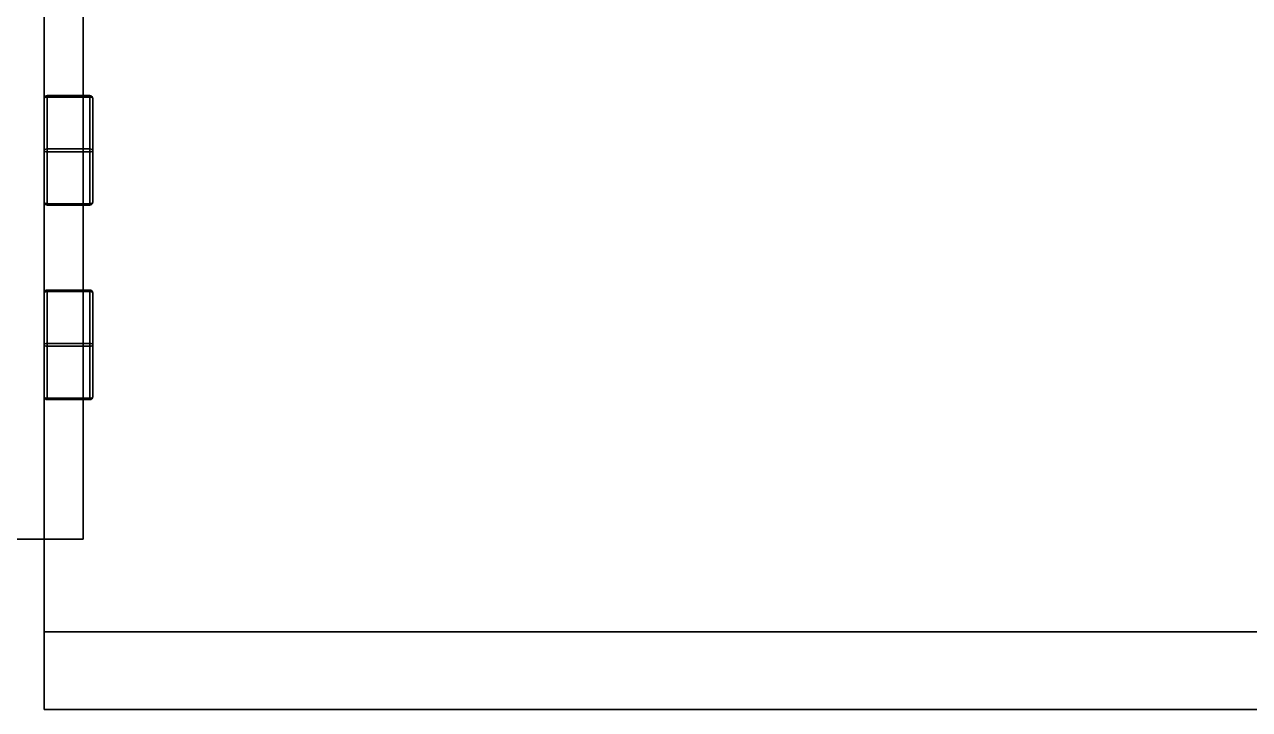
# Model space of a CAD drawing. Header units: millimetres. Extents: x -125 to 1811, y -680 to 320.
# Drawn here: x 1306.8 to 1558.8, y -379.7 to -238.8 of the extents above; entities that cross this region are included whole.
import ezdxf

# ---------------------------------------------------------------- set-up
doc = ezdxf.new("R2010")
doc.units = ezdxf.units.MM
doc.header["$MEASUREMENT"] = 0

msp = doc.modelspace()

# ---------------------------------------------------------------- linework, layer by layer
for p, q in [((1310.87, -104.73, 558.4), (1310.87, -344.73, 558.4)), ((1310.87, -344.73, 533.5), (1310.87, -104.73, 533.5)), ((1310.87, -344.73, 558.4), (1310.87, -104.73, 558.4)), ((1310.87, -104.73, 533.5), (1310.87, -344.73, 533.5)), ((1310.87, -104.83, 625.95), (1310.87, -344.73, 625.95)), ((1310.87, -104.83, 465.95), (1310.87, -344.73, 465.95)), ((1310.87, -344.73, 625.95), (1310.87, -104.83, 625.95)), ((1310.87, -104.83, 465.95), (1310.87, -344.73, 465.95)), ((1318.87, -104.73, 541.5), (1318.87, -344.73, 541.5)), ((1318.87, -344.73, 550.4), (1318.87, -104.73, 550.4)), ((1318.87, -104.73, 550.4), (1318.87, -344.73, 550.4)), ((1318.87, -344.73, 541.5), (1318.87, -104.73, 541.5)), ((1310.87, -254.06, 489.79), (1310.87, -254.06, 502.11)), ((1310.87, -254.06, 502.11), (1310.87, -264.73, 508.27)), ((1310.87, -264.73, 483.62), (1310.87, -254.06, 489.79)), ((1310.87, -254.06, 589.79), (1310.87, -254.06, 602.11)), ((1310.87, -264.73, 583.62), (1310.87, -254.06, 589.79)), ((1310.87, -254.06, 602.11), (1310.87, -264.73, 608.27)), ((1310.87, -254.06, 589.79), (1310.87, -254.06, 602.11)), ((1310.87, -264.73, 583.62), (1310.87, -254.06, 589.79)), ((1310.87, -254.06, 502.11), (1310.87, -264.73, 508.27)), ((1310.87, -254.06, 489.79), (1310.87, -254.06, 502.11)), ((1310.87, -264.73, 483.62), (1310.87, -254.06, 489.79)), ((1310.87, -254.06, 602.11), (1310.87, -264.73, 608.27)), ((1311.46, -253.48, 602.11), (1320.28, -253.48, 602.11)), ((1311.46, -253.48, 589.79), (1311.46, -253.48, 602.11)), ((1320.28, -253.48, 589.79), (1311.46, -253.48, 589.79)), ((1311.46, -253.48, 502.11), (1311.46, -253.48, 489.79)), ((1311.46, -253.48, 489.79), (1320.28, -253.48, 489.79)), ((1320.28, -253.48, 502.11), (1311.46, -253.48, 502.11)), ((1311.46, -253.48, 602.11), (1311.46, -253.48, 589.79)), ((1320.28, -253.48, 602.11), (1311.46, -253.48, 602.11)), ((1311.46, -253.48, 589.79), (1320.28, -253.48, 589.79)), ((1311.46, -253.48, 502.11), (1320.28, -253.48, 502.11)), ((1311.46, -253.48, 489.79), (1311.46, -253.48, 502.11)), ((1320.28, -253.48, 489.79), (1311.46, -253.48, 489.79)), ((1311.46, -253.77, 602.62), (1311.46, -264.44, 608.78)), ((1320.28, -253.77, 602.62), (1311.46, -253.77, 602.62)), ((1311.46, -253.77, 589.28), (1320.28, -253.77, 589.28)), ((1311.46, -264.44, 583.12), (1311.46, -253.77, 589.28)), ((1320.28, -253.77, 489.28), (1311.46, -253.77, 489.28)), ((1311.46, -264.44, 508.78), (1311.46, -253.77, 502.62)), ((1311.46, -253.77, 489.28), (1311.46, -264.44, 483.12)), ((1311.46, -253.77, 502.62), (1320.28, -253.77, 502.62)), ((1311.46, -253.77, 589.28), (1311.46, -264.44, 583.12)), ((1311.46, -253.77, 602.62), (1320.28, -253.77, 602.62)), ((1320.28, -253.77, 589.28), (1311.46, -253.77, 589.28)), ((1311.46, -253.77, 502.62), (1311.46, -264.44, 508.78)), ((1320.28, -253.77, 502.62), (1311.46, -253.77, 502.62)), ((1311.46, -253.77, 489.28), (1320.28, -253.77, 489.28)), ((1311.46, -264.44, 483.12), (1311.46, -253.77, 489.28)), ((1311.46, -264.44, 608.78), (1311.46, -253.77, 602.62)), ((1320.28, -253.48, 602.11), (1320.28, -253.48, 589.79)), ((1320.28, -253.48, 489.79), (1320.28, -253.48, 502.11)), ((1320.28, -253.48, 589.79), (1320.28, -253.48, 602.11)), ((1320.28, -253.48, 502.11), (1320.28, -253.48, 489.79)), ((1320.28, -264.44, 608.78), (1320.28, -253.77, 602.62)), ((1320.28, -253.77, 589.28), (1320.28, -264.44, 583.12)), ((1320.28, -253.77, 502.62), (1320.28, -264.44, 508.78)), ((1320.28, -264.44, 483.12), (1320.28, -253.77, 489.28)), ((1320.28, -264.44, 583.12), (1320.28, -253.77, 589.28)), ((1320.28, -253.77, 602.62), (1320.28, -264.44, 608.78)), ((1320.28, -264.44, 508.78), (1320.28, -253.77, 502.62)), ((1320.28, -253.77, 489.28), (1320.28, -264.44, 483.12)), ((1320.87, -254.06, 502.11), (1320.87, -254.06, 489.79)), ((1320.87, -264.73, 508.27), (1320.87, -254.06, 502.11)), ((1320.87, -254.06, 489.79), (1320.87, -264.73, 483.62)), ((1320.87, -254.06, 502.11), (1320.87, -264.73, 508.27)), ((1320.87, -254.06, 489.79), (1320.87, -254.06, 502.11)), ((1320.87, -264.73, 483.62), (1320.87, -254.06, 489.79)), ((1320.87, -254.06, 589.79), (1320.87, -264.73, 583.62)), ((1320.87, -254.06, 602.11), (1320.87, -254.06, 589.79)), ((1320.87, -264.73, 608.27), (1320.87, -254.06, 602.11)), ((1320.87, -254.06, 602.11), (1320.87, -264.73, 608.27)), ((1320.87, -254.06, 589.79), (1320.87, -254.06, 602.11)), ((1320.87, -264.73, 583.62), (1320.87, -254.06, 589.79)), ((1311.46, -264.44, 608.78), (1320.28, -264.44, 608.78)), ((1320.28, -264.44, 583.12), (1311.46, -264.44, 583.12)), ((1311.46, -264.44, 483.12), (1320.28, -264.44, 483.12)), ((1320.28, -264.44, 508.78), (1311.46, -264.44, 508.78)), ((1311.46, -264.44, 583.12), (1320.28, -264.44, 583.12)), ((1320.28, -264.44, 608.78), (1311.46, -264.44, 608.78)), ((1311.46, -264.44, 508.78), (1320.28, -264.44, 508.78)), ((1320.28, -264.44, 483.12), (1311.46, -264.44, 483.12)), ((1310.87, -275.41, 489.79), (1310.87, -264.73, 483.62)), ((1310.87, -264.73, 508.27), (1310.87, -275.41, 502.11)), ((1310.87, -275.41, 589.79), (1310.87, -264.73, 583.62)), ((1310.87, -264.73, 608.27), (1310.87, -275.41, 602.11)), ((1310.87, -264.73, 608.27), (1310.87, -275.41, 602.11)), ((1310.87, -275.41, 589.79), (1310.87, -264.73, 583.62)), ((1310.87, -264.73, 508.27), (1310.87, -275.41, 502.11)), ((1310.87, -275.41, 489.79), (1310.87, -264.73, 483.62)), ((1311.46, -265.03, 583.12), (1320.28, -265.03, 583.12)), ((1311.46, -275.7, 589.28), (1311.46, -265.03, 583.12)), ((1320.28, -265.03, 608.78), (1311.46, -265.03, 608.78)), ((1311.46, -265.03, 608.78), (1311.46, -275.7, 602.62)), ((1311.46, -265.03, 483.12), (1311.46, -275.7, 489.28)), ((1320.28, -265.03, 483.12), (1311.46, -265.03, 483.12)), ((1311.46, -275.7, 502.62), (1311.46, -265.03, 508.78)), ((1311.46, -265.03, 508.78), (1320.28, -265.03, 508.78)), ((1320.28, -265.03, 583.12), (1311.46, -265.03, 583.12)), ((1311.46, -265.03, 583.12), (1311.46, -275.7, 589.28)), ((1311.46, -265.03, 608.78), (1320.28, -265.03, 608.78)), ((1311.46, -275.7, 602.62), (1311.46, -265.03, 608.78)), ((1311.46, -265.03, 483.12), (1320.28, -265.03, 483.12)), ((1311.46, -275.7, 489.28), (1311.46, -265.03, 483.12)), ((1320.28, -265.03, 508.78), (1311.46, -265.03, 508.78)), ((1311.46, -265.03, 508.78), (1311.46, -275.7, 502.62)), ((1320.28, -265.03, 583.12), (1320.28, -275.7, 589.28)), ((1320.28, -275.7, 602.62), (1320.28, -265.03, 608.78)), ((1320.28, -265.03, 508.78), (1320.28, -275.7, 502.62)), ((1320.28, -275.7, 489.28), (1320.28, -265.03, 483.12)), ((1320.28, -275.7, 589.28), (1320.28, -265.03, 583.12)), ((1320.28, -265.03, 608.78), (1320.28, -275.7, 602.62)), ((1320.28, -265.03, 483.12), (1320.28, -275.7, 489.28)), ((1320.28, -275.7, 502.62), (1320.28, -265.03, 508.78)), ((1320.87, -275.41, 502.11), (1320.87, -264.73, 508.27)), ((1320.87, -264.73, 483.62), (1320.87, -275.41, 489.79)), ((1320.87, -264.73, 508.27), (1320.87, -275.41, 502.11)), ((1320.87, -275.41, 489.79), (1320.87, -264.73, 483.62)), ((1320.87, -264.73, 583.62), (1320.87, -275.41, 589.79)), ((1320.87, -264.73, 608.27), (1320.87, -275.41, 602.11)), ((1320.87, -275.41, 589.79), (1320.87, -264.73, 583.62)), ((1320.87, -275.41, 602.11), (1320.87, -264.73, 608.27)), ((1310.87, -275.41, 502.11), (1310.87, -275.41, 489.79)), ((1310.87, -275.41, 602.11), (1310.87, -275.41, 589.79)), ((1310.87, -275.41, 602.11), (1310.87, -275.41, 589.79)), ((1310.87, -275.41, 502.11), (1310.87, -275.41, 489.79)), ((1320.28, -275.7, 589.28), (1311.46, -275.7, 589.28)), ((1311.46, -275.7, 602.62), (1320.28, -275.7, 602.62)), ((1311.46, -275.7, 489.28), (1320.28, -275.7, 489.28)), ((1320.28, -275.7, 502.62), (1311.46, -275.7, 502.62)), ((1320.28, -275.7, 602.62), (1311.46, -275.7, 602.62)), ((1311.46, -275.7, 589.28), (1320.28, -275.7, 589.28)), ((1320.28, -275.7, 489.28), (1311.46, -275.7, 489.28)), ((1311.46, -275.7, 502.62), (1320.28, -275.7, 502.62)), ((1311.46, -275.99, 589.79), (1320.28, -275.99, 589.79)), ((1311.46, -275.99, 602.11), (1311.46, -275.99, 589.79)), ((1320.28, -275.99, 602.11), (1311.46, -275.99, 602.11)), ((1320.28, -275.99, 489.79), (1311.46, -275.99, 489.79)), ((1311.46, -275.99, 489.79), (1311.46, -275.99, 502.11)), ((1311.46, -275.99, 502.11), (1320.28, -275.99, 502.11)), ((1311.46, -275.99, 602.11), (1320.28, -275.99, 602.11)), ((1320.28, -275.99, 589.79), (1311.46, -275.99, 589.79)), ((1311.46, -275.99, 589.79), (1311.46, -275.99, 602.11)), ((1311.46, -275.99, 489.79), (1320.28, -275.99, 489.79)), ((1311.46, -275.99, 502.11), (1311.46, -275.99, 489.79)), ((1320.28, -275.99, 502.11), (1311.46, -275.99, 502.11)), ((1320.28, -275.99, 589.79), (1320.28, -275.99, 602.11)), ((1320.28, -275.99, 502.11), (1320.28, -275.99, 489.79)), ((1320.28, -275.99, 602.11), (1320.28, -275.99, 589.79)), ((1320.28, -275.99, 489.79), (1320.28, -275.99, 502.11)), ((1320.87, -275.41, 489.79), (1320.87, -275.41, 502.11)), ((1320.87, -275.41, 502.11), (1320.87, -275.41, 489.79)), ((1320.87, -275.41, 589.79), (1320.87, -275.41, 602.11)), ((1320.87, -275.41, 602.11), (1320.87, -275.41, 589.79)), ((1310.87, -304.73, 483.62), (1310.87, -294.06, 489.79)), ((1310.87, -294.06, 489.79), (1310.87, -294.06, 502.11)), ((1310.87, -304.73, 583.62), (1310.87, -294.06, 589.79)), ((1310.87, -294.06, 589.79), (1310.87, -294.06, 602.11)), ((1310.87, -294.06, 602.11), (1310.87, -304.73, 608.27)), ((1310.87, -294.06, 602.11), (1310.87, -304.73, 608.27)), ((1310.87, -294.06, 589.79), (1310.87, -294.06, 602.11)), ((1310.87, -304.73, 583.62), (1310.87, -294.06, 589.79)), ((1310.87, -294.06, 502.11), (1310.87, -304.73, 508.27)), ((1310.87, -294.06, 489.79), (1310.87, -294.06, 502.11)), ((1310.87, -304.73, 483.62), (1310.87, -294.06, 489.79)), ((1310.87, -294.06, 502.11), (1310.87, -304.73, 508.27)), ((1311.46, -293.48, 602.11), (1320.28, -293.48, 602.11)), ((1311.46, -293.48, 589.79), (1311.46, -293.48, 602.11)), ((1320.28, -293.48, 589.79), (1311.46, -293.48, 589.79)), ((1311.46, -293.48, 502.11), (1320.28, -293.48, 502.11)), ((1311.46, -293.48, 489.79), (1311.46, -293.48, 502.11)), ((1320.28, -293.48, 489.79), (1311.46, -293.48, 489.79)), ((1311.46, -293.48, 502.11), (1311.46, -293.48, 489.79)), ((1311.46, -293.48, 489.79), (1320.28, -293.48, 489.79)), ((1320.28, -293.48, 502.11), (1311.46, -293.48, 502.11)), ((1311.46, -293.48, 602.11), (1311.46, -293.48, 589.79)), ((1311.46, -293.48, 589.79), (1320.28, -293.48, 589.79)), ((1320.28, -293.48, 602.11), (1311.46, -293.48, 602.11)), ((1311.46, -293.77, 602.62), (1311.46, -304.44, 608.78)), ((1320.28, -293.77, 602.62), (1311.46, -293.77, 602.62)), ((1311.46, -293.77, 489.28), (1311.46, -304.44, 483.12)), ((1311.46, -293.77, 489.28), (1320.28, -293.77, 489.28)), ((1311.46, -304.44, 483.12), (1311.46, -293.77, 489.28)), ((1320.28, -293.77, 489.28), (1311.46, -293.77, 489.28)), ((1311.46, -293.77, 502.62), (1320.28, -293.77, 502.62)), ((1311.46, -293.77, 589.28), (1311.46, -304.44, 583.12)), ((1311.46, -304.44, 608.78), (1311.46, -293.77, 602.62)), ((1311.46, -293.77, 589.28), (1320.28, -293.77, 589.28)), ((1311.46, -304.44, 583.12), (1311.46, -293.77, 589.28)), ((1320.28, -293.77, 589.28), (1311.46, -293.77, 589.28)), ((1311.46, -293.77, 602.62), (1320.28, -293.77, 602.62)), ((1311.46, -293.77, 502.62), (1311.46, -304.44, 508.78)), ((1320.28, -293.77, 502.62), (1311.46, -293.77, 502.62)), ((1311.46, -304.44, 508.78), (1311.46, -293.77, 502.62)), ((1320.28, -293.48, 602.11), (1320.28, -293.48, 589.79)), ((1320.28, -293.48, 502.11), (1320.28, -293.48, 489.79)), ((1320.28, -293.48, 489.79), (1320.28, -293.48, 502.11)), ((1320.28, -293.48, 589.79), (1320.28, -293.48, 602.11)), ((1320.28, -304.44, 608.78), (1320.28, -293.77, 602.62)), ((1320.28, -304.44, 483.12), (1320.28, -293.77, 489.28)), ((1320.28, -293.77, 489.28), (1320.28, -304.44, 483.12)), ((1320.28, -293.77, 502.62), (1320.28, -304.44, 508.78)), ((1320.28, -304.44, 583.12), (1320.28, -293.77, 589.28)), ((1320.28, -293.77, 589.28), (1320.28, -304.44, 583.12)), ((1320.28, -293.77, 602.62), (1320.28, -304.44, 608.78)), ((1320.28, -304.44, 508.78), (1320.28, -293.77, 502.62)), ((1320.87, -294.06, 489.79), (1320.87, -304.73, 483.62)), ((1320.87, -294.06, 502.11), (1320.87, -294.06, 489.79)), ((1320.87, -304.73, 508.27), (1320.87, -294.06, 502.11)), ((1320.87, -294.06, 502.11), (1320.87, -304.73, 508.27)), ((1320.87, -294.06, 489.79), (1320.87, -294.06, 502.11)), ((1320.87, -304.73, 483.62), (1320.87, -294.06, 489.79)), ((1320.87, -294.06, 589.79), (1320.87, -304.73, 583.62)), ((1320.87, -294.06, 602.11), (1320.87, -294.06, 589.79)), ((1320.87, -304.73, 608.27), (1320.87, -294.06, 602.11)), ((1320.87, -294.06, 602.11), (1320.87, -304.73, 608.27)), ((1320.87, -294.06, 589.79), (1320.87, -294.06, 602.11)), ((1320.87, -304.73, 583.62), (1320.87, -294.06, 589.79)), ((1310.87, -315.41, 489.79), (1310.87, -304.73, 483.62)), ((1310.87, -315.41, 589.79), (1310.87, -304.73, 583.62)), ((1310.87, -304.73, 608.27), (1310.87, -315.41, 602.11)), ((1310.87, -304.73, 608.27), (1310.87, -315.41, 602.11)), ((1310.87, -315.41, 589.79), (1310.87, -304.73, 583.62)), ((1310.87, -304.73, 508.27), (1310.87, -315.41, 502.11)), ((1310.87, -315.41, 489.79), (1310.87, -304.73, 483.62)), ((1310.87, -304.73, 508.27), (1310.87, -315.41, 502.11)), ((1311.46, -304.44, 608.78), (1320.28, -304.44, 608.78)), ((1311.46, -304.44, 483.12), (1320.28, -304.44, 483.12)), ((1320.28, -304.44, 483.12), (1311.46, -304.44, 483.12)), ((1320.28, -304.44, 508.78), (1311.46, -304.44, 508.78)), ((1320.28, -304.44, 583.12), (1311.46, -304.44, 583.12)), ((1320.28, -304.44, 608.78), (1311.46, -304.44, 608.78)), ((1311.46, -304.44, 583.12), (1320.28, -304.44, 583.12)), ((1311.46, -304.44, 508.78), (1320.28, -304.44, 508.78)), ((1320.87, -315.41, 502.11), (1320.87, -304.73, 508.27)), ((1320.87, -304.73, 483.62), (1320.87, -315.41, 489.79)), ((1320.87, -304.73, 508.27), (1320.87, -315.41, 502.11)), ((1320.87, -315.41, 489.79), (1320.87, -304.73, 483.62)), ((1320.87, -304.73, 583.62), (1320.87, -315.41, 589.79)), ((1320.87, -304.73, 608.27), (1320.87, -315.41, 602.11)), ((1320.87, -315.41, 589.79), (1320.87, -304.73, 583.62)), ((1320.87, -315.41, 602.11), (1320.87, -304.73, 608.27)), ((1320.28, -305.03, 608.78), (1311.46, -305.03, 608.78)), ((1311.46, -305.03, 608.78), (1311.46, -315.7, 602.62)), ((1320.28, -305.03, 483.12), (1311.46, -305.03, 483.12)), ((1311.46, -305.03, 508.78), (1320.28, -305.03, 508.78)), ((1311.46, -305.03, 483.12), (1311.46, -315.7, 489.28)), ((1311.46, -305.03, 483.12), (1320.28, -305.03, 483.12)), ((1311.46, -315.7, 489.28), (1311.46, -305.03, 483.12)), ((1311.46, -305.03, 583.12), (1311.46, -315.7, 589.28)), ((1311.46, -315.7, 602.62), (1311.46, -305.03, 608.78)), ((1311.46, -305.03, 583.12), (1320.28, -305.03, 583.12)), ((1311.46, -315.7, 589.28), (1311.46, -305.03, 583.12)), ((1311.46, -305.03, 608.78), (1320.28, -305.03, 608.78)), ((1320.28, -305.03, 583.12), (1311.46, -305.03, 583.12)), ((1320.28, -305.03, 508.78), (1311.46, -305.03, 508.78)), ((1311.46, -305.03, 508.78), (1311.46, -315.7, 502.62)), ((1311.46, -315.7, 502.62), (1311.46, -305.03, 508.78)), ((1320.28, -315.7, 602.62), (1320.28, -305.03, 608.78)), ((1320.28, -305.03, 483.12), (1320.28, -315.7, 489.28)), ((1320.28, -305.03, 508.78), (1320.28, -315.7, 502.62)), ((1320.28, -315.7, 489.28), (1320.28, -305.03, 483.12)), ((1320.28, -305.03, 583.12), (1320.28, -315.7, 589.28)), ((1320.28, -315.7, 589.28), (1320.28, -305.03, 583.12)), ((1320.28, -305.03, 608.78), (1320.28, -315.7, 602.62)), ((1320.28, -315.7, 502.62), (1320.28, -305.03, 508.78)), ((1310.87, -315.41, 502.11), (1310.87, -315.41, 489.79)), ((1310.87, -315.41, 602.11), (1310.87, -315.41, 589.79)), ((1310.87, -315.41, 602.11), (1310.87, -315.41, 589.79)), ((1310.87, -315.41, 502.11), (1310.87, -315.41, 489.79)), ((1311.46, -315.7, 602.62), (1320.28, -315.7, 602.62)), ((1320.28, -315.7, 489.28), (1311.46, -315.7, 489.28)), ((1320.28, -315.7, 502.62), (1311.46, -315.7, 502.62)), ((1311.46, -315.7, 489.28), (1320.28, -315.7, 489.28)), ((1320.28, -315.7, 589.28), (1311.46, -315.7, 589.28)), ((1311.46, -315.7, 589.28), (1320.28, -315.7, 589.28)), ((1320.28, -315.7, 602.62), (1311.46, -315.7, 602.62)), ((1311.46, -315.7, 502.62), (1320.28, -315.7, 502.62)), ((1311.46, -315.99, 589.79), (1320.28, -315.99, 589.79)), ((1311.46, -315.99, 602.11), (1311.46, -315.99, 589.79)), ((1320.28, -315.99, 602.11), (1311.46, -315.99, 602.11)), ((1311.46, -315.99, 489.79), (1311.46, -315.99, 502.11)), ((1311.46, -315.99, 489.79), (1320.28, -315.99, 489.79)), ((1311.46, -315.99, 502.11), (1311.46, -315.99, 489.79)), ((1320.28, -315.99, 502.11), (1311.46, -315.99, 502.11)), ((1311.46, -315.99, 502.11), (1320.28, -315.99, 502.11)), ((1320.28, -315.99, 489.79), (1311.46, -315.99, 489.79)), ((1311.46, -315.99, 589.79), (1311.46, -315.99, 602.11)), ((1320.28, -315.99, 589.79), (1311.46, -315.99, 589.79)), ((1311.46, -315.99, 602.11), (1320.28, -315.99, 602.11)), ((1320.28, -315.99, 589.79), (1320.28, -315.99, 602.11)), ((1320.28, -315.99, 489.79), (1320.28, -315.99, 502.11)), ((1320.28, -315.99, 502.11), (1320.28, -315.99, 489.79)), ((1320.28, -315.99, 602.11), (1320.28, -315.99, 589.79)), ((1320.87, -315.41, 489.79), (1320.87, -315.41, 502.11)), ((1320.87, -315.41, 502.11), (1320.87, -315.41, 489.79)), ((1320.87, -315.41, 589.79), (1320.87, -315.41, 602.11)), ((1320.87, -315.41, 602.11), (1320.87, -315.41, 589.79)), ((1310.87, -344.73, 625.95), (1298.87, -344.73, 625.95)), ((1310.87, -344.73, 465.95), (1298.87, -344.73, 465.95)), ((1298.87, -344.73, 625.95), (1310.87, -344.73, 625.95)), ((1310.87, -344.73, 465.95), (1298.87, -344.73, 465.95)), ((1310.87, -344.73, 541.5), (1310.87, -363.73, 541.5)), ((1318.87, -344.73, 541.5), (1310.87, -344.73, 541.5)), ((1310.87, -344.73, 550.4), (1318.87, -344.73, 550.4)), ((1310.87, -363.73, 550.4), (1310.87, -344.73, 550.4)), ((1310.87, -344.73, 625.95), (1310.87, -344.73, 558.4)), ((1310.87, -344.73, 533.5), (1310.87, -344.73, 465.95)), ((1310.87, -344.73, 558.4), (1310.87, -344.73, 550.4)), ((1310.87, -344.73, 541.5), (1310.87, -344.73, 533.5)), ((1310.87, -344.73, 550.4), (1310.87, -344.73, 541.5)), ((1310.87, -363.73, 550.4), (1310.87, -344.73, 550.4)), ((1310.87, -344.73, 550.4), (1310.87, -344.73, 541.5)), ((1310.87, -344.73, 541.5), (1310.87, -363.73, 541.5)), ((1310.87, -344.73, 558.4), (1310.87, -344.73, 625.95)), ((1310.87, -344.73, 465.95), (1310.87, -344.73, 533.5)), ((1310.87, -344.73, 558.4), (1310.87, -344.73, 550.4)), ((1310.87, -344.73, 550.4), (1318.87, -344.73, 550.4)), ((1318.87, -344.73, 550.4), (1310.87, -344.73, 558.4)), ((1318.87, -344.73, 550.4), (1310.87, -344.73, 558.4)), ((1318.87, -344.73, 541.5), (1310.87, -344.73, 541.5)), ((1310.87, -344.73, 541.5), (1310.87, -344.73, 533.5)), ((1310.87, -344.73, 533.5), (1318.87, -344.73, 541.5)), ((1310.87, -344.73, 533.5), (1318.87, -344.73, 541.5)), ((1310.87, -363.73, 541.5), (1810.87, -363.73, 541.5)), ((1810.87, -363.73, 550.4), (1310.87, -363.73, 550.4)), ((1310.87, -363.73, 475.95), (1310.87, -379.73, 475.95)), ((1810.87, -363.73, 475.95), (1310.87, -363.73, 475.95)), ((1310.87, -363.73, 475.95), (1810.87, -363.73, 475.95)), ((1310.87, -363.73, 541.5), (1310.87, -363.73, 475.95)), ((1810.87, -363.73, 541.5), (1310.87, -363.73, 541.5)), ((1310.87, -363.73, 615.95), (1810.87, -363.73, 615.95)), ((1310.87, -379.73, 615.95), (1310.87, -363.73, 615.95)), ((1310.87, -363.73, 550.4), (1810.87, -363.73, 550.4)), ((1310.87, -363.73, 615.95), (1310.87, -363.73, 550.4)), ((1810.87, -363.73, 615.95), (1310.87, -363.73, 615.95)), ((1310.87, -363.73, 615.95), (1310.87, -363.73, 550.4)), ((1310.87, -379.73, 615.95), (1310.87, -363.73, 615.95)), ((1310.87, -363.73, 475.95), (1310.87, -379.73, 475.95)), ((1310.87, -363.73, 541.5), (1310.87, -363.73, 475.95)), ((1310.87, -379.73, 475.95), (1810.87, -379.73, 475.95)), ((1810.87, -379.73, 615.95), (1310.87, -379.73, 615.95)), ((1310.87, -379.73, 615.95), (1810.87, -379.73, 615.95)), ((1310.87, -379.73, 475.95), (1310.87, -379.73, 615.95)), ((1810.87, -379.73, 475.95), (1310.87, -379.73, 475.95)), ((1310.87, -379.73, 475.95), (1310.87, -379.73, 615.95))]:
    msp.add_line(p, q)
for centre, start, end in [((1311.46, -254.06, 602.11), 90, 180), ((1311.46, -254.06, 489.79), 90, 180), ((1311.46, -254.06, 589.79), 90, 180), ((1311.46, -254.06, 502.11), 90, 180), ((1320.28, -254.06, 489.79), 360, 90), ((1320.28, -254.06, 502.11), 0, 90), ((1320.28, -254.06, 589.79), 360, 90), ((1320.28, -254.06, 602.11), 0, 90), ((1311.46, -275.41, 602.11), 180, 270), ((1311.46, -275.41, 489.79), 180, 270), ((1311.46, -275.41, 589.79), 180, 270), ((1311.46, -275.41, 502.11), 180, 270), ((1320.28, -275.41, 489.79), 270, 0), ((1320.28, -275.41, 502.11), 270, 0), ((1320.28, -275.41, 589.79), 270, 0), ((1320.28, -275.41, 602.11), 270, 0), ((1311.46, -294.06, 602.11), 90, 180), ((1311.46, -294.06, 489.79), 90, 180), ((1311.46, -294.06, 589.79), 90, 180), ((1311.46, -294.06, 502.11), 90, 180), ((1320.28, -294.06, 489.79), 360, 90), ((1320.28, -294.06, 502.11), 0, 90), ((1320.28, -294.06, 589.79), 360, 90), ((1320.28, -294.06, 602.11), 0, 90), ((1311.46, -315.41, 602.11), 180, 270), ((1311.46, -315.41, 489.79), 180, 270), ((1311.46, -315.41, 589.79), 180, 270), ((1311.46, -315.41, 502.11), 180, 270), ((1320.28, -315.41, 489.79), 270, 0), ((1320.28, -315.41, 502.11), 270, 0), ((1320.28, -315.41, 589.79), 270, 0), ((1320.28, -315.41, 602.11), 270, 0)]:
    msp.add_arc(centre, 0.588, start, end)
at = {"extrusion": (2.06205e-14, -8.76335e-15, -1)}
for centre in [(-1311.46, -254.06, -589.79), (-1311.46, -294.06, -589.79)]:
    msp.add_arc(centre, 0.588, 0, 90, dxfattribs=at)
at = {"extrusion": (5.12478e-14, -1.23945e-13, -1)}
msp.add_arc((-1311.46, -254.06, -502.11), 0.588, 360, 90, dxfattribs=at)
at = {"extrusion": (1.20792e-14, 1.18572e-14, -1)}
for centre in [(-1311.46, -254.06, -602.11), (-1311.46, -294.06, -602.11)]:
    msp.add_arc(centre, 0.588, 360, 90, dxfattribs=at)
at = {"extrusion": (-2.91618e-14, 2.89398e-14, -1)}
for centre, start, end in [((-1311.46, -254.06, -489.79), 360, 90), ((-1320.28, -275.41, -602.11), 180, 270), ((-1311.46, -294.06, -489.79), 360, 90), ((-1320.28, -315.41, -602.11), 180, 270)]:
    msp.add_arc(centre, 0.588, start, end, dxfattribs=at)
at = {"extrusion": (1.57149e-13, 0.866025, -0.5)}
msp.add_arc((-1311.46, 394.41, -521.08), 0.588, 0, 90, dxfattribs=at)
at = {"extrusion": (-5.7017e-11, 0.866025, 0.5)}
for centre in [(-1311.46, 637.8, 74.87), (-1311.46, 657.8, 40.22)]:
    msp.add_arc(centre, 0.588, 270, 0, dxfattribs=at)
at = {"extrusion": (5.69159e-11, -0.866025, 0.5)}
msp.add_arc((1311.46, 307.8, 471.08), 0.588, 90, 180, dxfattribs=at)
at = {"extrusion": (5.65118e-11, -0.866025, -0.5)}
for centre in [(1311.46, 551.2, -24.87), (1311.46, 637.8, -74.87), (1311.46, 571.2, 9.78), (1311.46, 657.8, -40.22)]:
    msp.add_arc(centre, 0.588, 180, 270, dxfattribs=at)
at = {"extrusion": (2.72954e-13, 0.866025, -0.5)}
msp.add_arc((-1311.46, 307.8, -471.08), 0.588, 360, 90, dxfattribs=at)
at = {"extrusion": (-5.69176e-11, 0.866025, 0.5)}
for centre, end in [((-1311.46, 551.2, 24.87), 360), ((-1311.46, 571.2, -9.78), 0)]:
    msp.add_arc(centre, 0.588, 270, end, dxfattribs=at)
at = {"extrusion": (5.69304e-11, -0.866025, 0.5)}
msp.add_arc((1311.46, 394.41, 521.08), 0.588, 90, 180, dxfattribs=at)
at = {"extrusion": (-1, -3.12325e-13, -1.80321e-13)}
for centre in [(254.06, 602.11, -1311.46), (254.06, 502.11, -1320.28), (254.06, 602.11, -1320.28)]:
    msp.add_arc(centre, 0.588, 120, 180, dxfattribs=at)
at = {"extrusion": (-1, -3.12325e-13, 1.80321e-13)}
for centre in [(254.06, 589.79, -1311.46), (254.06, 489.79, -1320.28), (254.06, 589.79, -1320.28), (294.06, 589.79, -1311.46), (294.06, 489.79, -1320.28), (294.06, 589.79, -1320.28)]:
    msp.add_arc(centre, 0.588, 180, 240, dxfattribs=at)
at = {"extrusion": (1, -3.12325e-13, 1.80321e-13)}
for centre in [(-254.06, 489.79, 1311.46), (-254.06, 589.79, 1311.46), (-294.06, 489.79, 1311.46), (-294.06, 589.79, 1311.46)]:
    msp.add_arc(centre, 0.588, 300, 0, dxfattribs=at)
at = {"extrusion": (1, -3.12325e-13, -1.80321e-13)}
for centre in [(-254.06, 502.11, 1311.46), (-254.06, 602.11, 1311.46), (-294.06, 502.11, 1311.46)]:
    msp.add_arc(centre, 0.588, 360, 60, dxfattribs=at)
at = {"extrusion": (-1, 0, 0)}
for centre, start, end in [((254.06, 502.11, -1311.46), 137.6131, 180), ((264.73, 483.62, -1311.46), 240, 264.5169), ((264.73, 508.27, -1320.28), 60, 120), ((264.73, 608.27, -1320.28), 60, 120), ((264.73, 608.27, -1311.46), 60, 95.4831), ((264.73, 483.62, -1311.46), 264.5169, 300), ((275.41, 502.11, -1311.46), 17.6131, 60), ((275.41, 502.11, -1311.46), 360, 17.6131), ((275.41, 489.79, -1320.28), 300, 360), ((294.06, 602.11, -1311.46), 120, 180), ((294.06, 502.11, -1311.46), 137.6131, 180), ((294.06, 502.11, -1311.46), 120, 137.6131), ((294.06, 502.11, -1320.28), 120, 180), ((294.06, 602.11, -1320.28), 120, 180), ((304.73, 483.62, -1311.46), 240, 264.5169), ((304.73, 483.62, -1311.46), 264.5169, 300), ((304.73, 483.62, -1320.28), 240, 300), ((304.73, 508.27, -1320.28), 60, 120), ((304.73, 608.27, -1320.28), 60, 120), ((315.41, 502.11, -1311.46), 17.6131, 60)]:
    msp.add_arc(centre, 0.588, start, end, dxfattribs=at)
at = {"extrusion": (-1, 1.26633e-12, 1.32264e-13)}
msp.add_arc((254.06, 489.79, -1311.46), 0.588, 180, 202.3051, dxfattribs=at)
at = {"extrusion": (-1, -5.03936e-13, 1.42472e-13)}
msp.add_arc((254.06, 489.79, -1311.46), 0.588, 202.3051, 240, dxfattribs=at)
at = {"extrusion": (-1, -2.569e-12, -3.19445e-12)}
msp.add_arc((254.06, 502.11, -1311.46), 0.588, 120, 137.6131, dxfattribs=at)
at = {"extrusion": (-5.12478e-14, -1.23945e-13, -1)}
msp.add_arc((-1320.28, -254.06, -502.11), 0.588, 90, 180, dxfattribs=at)
at = {"extrusion": (0, -2.22045e-16, -1)}
for centre, start, end in [((-1320.28, -254.06, -489.79), 90, 180), ((-1311.46, -275.41, -502.11), 270, 0), ((-1311.46, -275.41, -602.11), 270, 0), ((-1320.28, -275.41, -502.11), 180, 270), ((-1320.28, -294.06, -489.79), 90, 180), ((-1311.46, -315.41, -502.11), 270, 0), ((-1311.46, -315.41, -602.11), 270, 0), ((-1320.28, -315.41, -502.11), 180, 270)]:
    msp.add_arc(centre, 0.588, start, end, dxfattribs=at)
at = {"extrusion": (1, 0, 0)}
for centre, start, end in [((-254.06, 489.79, 1320.28), 300, 360), ((-254.06, 502.11, 1320.28), 360, 60), ((-254.06, 589.79, 1320.28), 343.4281, 0), ((-254.06, 589.79, 1320.28), 300, 343.4281), ((-264.73, 608.27, 1311.46), 60, 120), ((-264.73, 483.62, 1320.28), 240, 300), ((-264.73, 608.27, 1320.28), 60, 120), ((-264.73, 508.27, 1320.28), 74.2951, 120), ((-275.41, 489.79, 1311.46), 180, 240), ((-275.41, 489.79, 1320.28), 180, 240), ((-275.41, 502.11, 1320.28), 120, 180), ((-275.41, 589.79, 1320.28), 223.4281, 240), ((-294.06, 602.11, 1311.46), 360, 60), ((-294.06, 489.79, 1320.28), 300, 0), ((-294.06, 502.11, 1320.28), 360, 60), ((-294.06, 602.11, 1320.28), 360, 38.9663), ((-304.73, 483.62, 1311.46), 240, 300), ((-304.73, 508.27, 1311.46), 60, 120), ((-304.73, 608.27, 1311.46), 60, 120), ((-304.73, 483.62, 1320.28), 240, 300), ((-304.73, 508.27, 1320.28), 60, 74.2951), ((-304.73, 608.27, 1320.28), 60, 120), ((-304.73, 508.27, 1320.28), 74.2951, 120), ((-315.41, 489.79, 1320.28), 180, 240), ((-315.41, 502.11, 1320.28), 120, 180), ((-315.41, 602.11, 1320.28), 120, 158.9663)]:
    msp.add_arc(centre, 0.588, start, end, dxfattribs=at)
at = {"extrusion": (4.62444e-14, 7.01808e-14, -1)}
msp.add_arc((-1320.28, -254.06, -602.11), 0.588, 90, 180, dxfattribs=at)
at = {"extrusion": (-2.06205e-14, -8.76335e-15, -1)}
for centre in [(-1320.28, -254.06, -589.79), (-1320.28, -294.06, -589.79)]:
    msp.add_arc(centre, 0.588, 90, 180, dxfattribs=at)
at = {"extrusion": (1, 3.53739e-14, -1.41149e-13)}
msp.add_arc((-254.06, 602.11, 1320.28), 0.588, 360, 38.9663, dxfattribs=at)
at = {"extrusion": (1, 3.50713e-12, 4.51134e-12)}
msp.add_arc((-254.06, 602.11, 1320.28), 0.588, 38.9663, 60, dxfattribs=at)
at = {"extrusion": (-5.65118e-11, -0.866025, 0.5)}
for centre in [(1320.28, 307.8, 471.08), (1320.28, 394.41, 521.08), (1320.28, 287.8, 505.72), (1320.28, 374.41, 555.72)]:
    msp.add_arc(centre, 0.588, 360, 90, dxfattribs=at)
at = {"extrusion": (-5.69304e-11, -0.866025, -0.5)}
msp.add_arc((1320.28, 551.2, -24.87), 0.588, 270, 360, dxfattribs=at)
at = {"extrusion": (5.65118e-11, 0.866025, 0.5)}
for centre in [(-1320.28, 551.2, 24.87), (-1320.28, 551.2, 12.55), (-1320.28, 637.8, 62.55), (-1320.28, 571.2, -9.78), (-1320.28, 571.2, -22.1), (-1320.28, 657.8, 27.9)]:
    msp.add_arc(centre, 0.588, 180, 270, dxfattribs=at)
at = {"extrusion": (4.15192e-13, 0.866025, -0.5)}
msp.add_arc((-1320.28, 307.8, -471.08), 0.588, 90, 180, dxfattribs=at)
at = {"extrusion": (-5.69159e-11, -0.866025, -0.5)}
msp.add_arc((1320.28, 637.8, -74.87), 0.588, 270, 360, dxfattribs=at)
at = {"extrusion": (5.66404e-11, 0.866025, 0.5)}
for centre in [(-1320.28, 637.8, 74.87), (-1320.28, 657.8, 40.22)]:
    msp.add_arc(centre, 0.588, 180, 270, dxfattribs=at)
at = {"extrusion": (1.56133e-13, 0.866025, -0.5)}
msp.add_arc((-1320.28, 394.41, -521.08), 0.588, 90, 180, dxfattribs=at)
at = {"extrusion": (2.41969e-13, -0.866025, -0.5)}
msp.add_arc((1311.46, 637.8, -62.55), 0.588, 180, 270, dxfattribs=at)
at = {"extrusion": (2.41776e-13, -0.866025, 0.5)}
msp.add_arc((1311.46, 394.41, 533.4), 0.588, 90, 180, dxfattribs=at)
at = {"extrusion": (-5.65118e-11, 0.866025, -0.5)}
for centre in [(-1311.46, 307.8, -483.4), (-1311.46, 394.41, -533.4), (-1311.46, 374.41, -568.04), (-1311.46, 287.8, -518.04)]:
    msp.add_arc(centre, 0.588, 360, 90, dxfattribs=at)
at = {"extrusion": (-5.65264e-11, 0.866025, 0.5)}
for centre, start, end in [((-1311.46, 551.2, 12.55), 270, 0), ((-1320.28, 659.14, 62.55), 90, 180), ((-1311.46, 571.2, -22.1), 270, 0)]:
    msp.add_arc(centre, 0.588, start, end, dxfattribs=at)
at = {"extrusion": (-5.65118e-11, 0.866025, 0.5)}
for centre, start, end in [((-1311.46, 637.8, 62.55), 270, 0), ((-1320.28, 572.54, 12.55), 90, 180), ((-1311.46, 657.8, 27.9), 270, 0)]:
    msp.add_arc(centre, 0.588, start, end, dxfattribs=at)
at = {"extrusion": (1.32943e-13, -0.866025, -0.5)}
msp.add_arc((1311.46, 551.2, -12.55), 0.588, 180, 270, dxfattribs=at)
at = {"extrusion": (1.21517e-14, -0.866025, 0.5)}
msp.add_arc((1311.46, 307.8, 483.4), 0.588, 90, 180, dxfattribs=at)
at = {"extrusion": (-1, 1.89281e-23, 3.60642e-13)}
for centre in [(264.73, 583.62, -1311.46), (264.73, 483.62, -1320.28), (264.73, 583.62, -1320.28), (304.73, 583.62, -1311.46), (304.73, 583.62, -1320.28)]:
    msp.add_arc(centre, 0.588, 240, 300, dxfattribs=at)
at = {"extrusion": (-1, 6.45934e-13, 2.01893e-12)}
msp.add_arc((264.73, 608.27, -1311.46), 0.588, 95.4831, 120, dxfattribs=at)
at = {"extrusion": (1, 1.89281e-23, 3.60642e-13)}
for centre in [(-264.73, 483.62, 1311.46), (-264.73, 583.62, 1311.46), (-304.73, 583.62, 1311.46)]:
    msp.add_arc(centre, 0.588, 240, 300, dxfattribs=at)
at = {"extrusion": (1, -1.8928e-23, 3.60642e-13)}
msp.add_arc((-264.73, 508.27, 1311.46), 0.588, 60, 120, dxfattribs=at)
at = {"extrusion": (-1, -8.58107e-25, 3.60642e-13)}
msp.add_arc((264.73, 508.27, -1311.46), 0.588, 60, 120, dxfattribs=at)
at = {"extrusion": (5.65118e-11, 0.866025, -0.5)}
for centre, start, end in [((-1320.28, 307.8, -483.4), 90, 180), ((-1311.46, 373.07, -533.4), 270, 0), ((-1320.28, 287.8, -518.04), 90, 180)]:
    msp.add_arc(centre, 0.588, start, end, dxfattribs=at)
at = {"extrusion": (-1.27908e-13, -0.866025, 0.5)}
msp.add_arc((1320.28, 307.8, 483.4), 0.588, 0, 90, dxfattribs=at)
at = {"extrusion": (1, -2.41505e-12, -5.73049e-12)}
msp.add_arc((-264.73, 508.27, 1320.28), 0.588, 60, 74.2951, dxfattribs=at)
at = {"extrusion": (-1.71867e-14, -0.866025, -0.5)}
msp.add_arc((1320.28, 551.2, -12.55), 0.588, 270, 360, dxfattribs=at)
at = {"extrusion": (5.65264e-11, 0.866025, -0.5)}
for centre, start, end in [((-1320.28, 394.41, -533.4), 90, 180), ((-1311.46, 286.46, -483.4), 270, 0), ((-1320.28, 374.41, -568.04), 90, 180)]:
    msp.add_arc(centre, 0.588, start, end, dxfattribs=at)
at = {"extrusion": (-1.26262e-13, -0.866025, -0.5)}
msp.add_arc((1320.28, 637.8, -62.55), 0.588, 270, 0, dxfattribs=at)
at = {"extrusion": (1, 3.78619e-12, -8.48402e-12)}
msp.add_arc((-264.73, 583.62, 1320.28), 0.588, 285.7049, 300, dxfattribs=at)
at = {"extrusion": (-1.20839e-13, -0.866025, 0.5)}
for centre in [(1320.28, 394.41, 533.4), (1320.28, 374.41, 568.04)]:
    msp.add_arc(centre, 0.588, 0, 90, dxfattribs=at)
at = {"extrusion": (1, -2.29176e-14, 3.17194e-13)}
msp.add_arc((-264.73, 583.62, 1320.28), 0.588, 240, 285.7049, dxfattribs=at)
at = {"extrusion": (1.04771e-10, 0.866025, -0.5)}
msp.add_arc((-1311.46, 373.07, -521.08), 0.588, 270, 360, dxfattribs=at)
at = {"extrusion": (4.66006e-12, 0.866025, 0.5)}
msp.add_arc((-1311.46, 659.14, 74.87), 0.588, 0, 90, dxfattribs=at)
at = {"extrusion": (-5.69159e-11, -0.866025, 0.5)}
for centre in [(1311.46, 286.46, 471.08), (1311.46, 373.07, 521.08), (1311.46, 266.46, 505.72), (1311.46, 353.07, 555.72)]:
    msp.add_arc(centre, 0.588, 180, 270, dxfattribs=at)
at = {"extrusion": (-5.65118e-11, -0.866025, -0.5)}
for centre, start, end in [((1311.46, 572.54, -24.87), 90, 180), ((1320.28, 657.8, -40.22), 270, 0)]:
    msp.add_arc(centre, 0.588, start, end, dxfattribs=at)
at = {"extrusion": (-5.65264e-11, -0.866025, -0.5)}
for centre, start, end in [((1311.46, 659.14, -74.87), 90, 180), ((1320.28, 571.2, 9.78), 270, 0)]:
    msp.add_arc(centre, 0.588, start, end, dxfattribs=at)
at = {"extrusion": (1.04913e-10, 0.866025, -0.5)}
for centre in [(-1311.46, 286.46, -471.08), (-1311.46, 266.46, -505.72)]:
    msp.add_arc(centre, 0.588, 270, 360, dxfattribs=at)
at = {"extrusion": (4.78797e-12, 0.866025, 0.5)}
msp.add_arc((-1311.46, 572.54, 24.87), 0.588, 0, 90, dxfattribs=at)
at = {"extrusion": (5.69159e-11, -0.866025, -0.5)}
for centre in [(1320.28, 572.54, -24.87), (1320.28, 659.14, -74.87), (1320.28, 572.54, -12.55), (1320.28, 592.54, 9.78), (1320.28, 679.14, -40.22), (1320.28, 592.54, 22.1)]:
    msp.add_arc(centre, 0.588, 360, 90, dxfattribs=at)
at = {"extrusion": (5.65264e-11, -0.866025, 0.5)}
for centre, start, end in [((1320.28, 286.46, 471.08), 270, 0), ((1311.46, 374.41, 555.72), 90, 180)]:
    msp.add_arc(centre, 0.588, start, end, dxfattribs=at)
at = {"extrusion": (-1.04893e-10, 0.866025, 0.5)}
msp.add_arc((-1320.28, 572.54, 24.87), 0.588, 90, 180, dxfattribs=at)
at = {"extrusion": (-4.77838e-12, 0.866025, -0.5)}
msp.add_arc((-1320.28, 286.46, -471.08), 0.588, 180, 270, dxfattribs=at)
at = {"extrusion": (5.65118e-11, -0.866025, 0.5)}
for centre, start, end in [((1320.28, 373.07, 521.08), 270, 0), ((1311.46, 287.8, 505.72), 90, 180)]:
    msp.add_arc(centre, 0.588, start, end, dxfattribs=at)
at = {"extrusion": (-4.66529e-12, 0.866025, -0.5)}
msp.add_arc((-1320.28, 373.07, -521.08), 0.588, 180, 270, dxfattribs=at)
at = {"extrusion": (-1.04913e-10, 0.866025, 0.5)}
for centre in [(-1320.28, 659.14, 74.87), (-1320.28, 679.14, 40.22)]:
    msp.add_arc(centre, 0.588, 90, 180, dxfattribs=at)
at = {"extrusion": (-5.66455e-11, 4.21245e-14, -1)}
msp.add_arc((-1311.46, -275.41, -589.79), 0.588, 270, 0, dxfattribs=at)
at = {"extrusion": (-1.81065e-14, -0.866025, 0.5)}
for centre in [(1311.46, 373.07, 533.4), (1311.46, 353.07, 568.04)]:
    msp.add_arc(centre, 0.588, 180, 270, dxfattribs=at)
at = {"extrusion": (-5.63951e-11, -0.866025, -0.5)}
for centre in [(1311.46, 659.14, -62.55), (1311.46, 679.14, -27.9)]:
    msp.add_arc(centre, 0.588, 90, 180, dxfattribs=at)
at = {"extrusion": (5.69159e-11, 0.866025, 0.5)}
for centre in [(-1311.46, 572.54, 12.55), (-1311.46, 659.14, 62.55), (-1311.46, 679.14, 27.9), (-1311.46, 592.54, -22.1)]:
    msp.add_arc(centre, 0.588, 360, 90, dxfattribs=at)
at = {"extrusion": (-1.46692e-13, -0.866025, 0.5)}
msp.add_arc((1311.46, 286.46, 483.4), 0.588, 180, 270, dxfattribs=at)
at = {"extrusion": (-5.66711e-11, -1.9737e-14, -1)}
msp.add_arc((-1311.46, -275.41, -489.79), 0.588, 270, 0, dxfattribs=at)
at = {"extrusion": (-5.64989e-11, -0.866025, -0.5)}
for centre in [(1311.46, 572.54, -12.55), (1311.46, 592.54, 22.1)]:
    msp.add_arc(centre, 0.588, 90, 180, dxfattribs=at)
at = {"extrusion": (-1, 3.12325e-13, 1.80321e-13)}
for centre, end in [((275.41, 589.79, -1311.46), 360), ((275.41, 589.79, -1320.28), 360), ((315.41, 589.79, -1311.46), 0), ((315.41, 489.79, -1320.28), 0), ((315.41, 589.79, -1320.28), 360)]:
    msp.add_arc(centre, 0.588, 300, end, dxfattribs=at)
at = {"extrusion": (-1, 3.12325e-13, -1.80321e-13)}
for centre, start in [((275.41, 602.11, -1311.46), 0), ((275.41, 502.11, -1320.28), 0), ((275.41, 602.11, -1320.28), 0), ((315.41, 602.11, -1311.46), 0), ((315.41, 502.11, -1320.28), 360), ((315.41, 602.11, -1320.28), 360)]:
    msp.add_arc(centre, 0.588, start, 60, dxfattribs=at)
at = {"extrusion": (1, 3.12325e-13, -1.80321e-13)}
for centre in [(-275.41, 502.11, 1311.46), (-275.41, 602.11, 1311.46), (-315.41, 502.11, 1311.46), (-315.41, 602.11, 1311.46)]:
    msp.add_arc(centre, 0.588, 120, 180, dxfattribs=at)
at = {"extrusion": (1, 3.12325e-13, 1.80321e-13)}
for centre in [(-275.41, 589.79, 1311.46), (-315.41, 489.79, 1311.46), (-315.41, 589.79, 1311.46)]:
    msp.add_arc(centre, 0.588, 180, 240, dxfattribs=at)
at = {"extrusion": (-1, 1.68416e-12, 1.92702e-12)}
msp.add_arc((275.41, 489.79, -1311.46), 0.588, 300, 322.3051, dxfattribs=at)
at = {"extrusion": (-1, 1.70609e-12, 5.82378e-13)}
msp.add_arc((275.41, 489.79, -1311.46), 0.588, 322.3051, 360, dxfattribs=at)
at = {"extrusion": (-5.69159e-11, 0.866025, -0.5)}
for centre in [(-1320.28, 286.46, -483.4), (-1320.28, 373.07, -533.4), (-1320.28, 266.46, -518.04), (-1320.28, 353.07, -568.04)]:
    msp.add_arc(centre, 0.588, 180, 270, dxfattribs=at)
at = {"extrusion": (4.12965e-14, -0.866025, 0.5)}
msp.add_arc((1320.28, 286.46, 483.4), 0.588, 270, 0, dxfattribs=at)
at = {"extrusion": (5.67002e-11, -4.88989e-14, -1)}
msp.add_arc((-1320.28, -275.41, -489.79), 0.588, 180, 270, dxfattribs=at)
at = {"extrusion": (5.67975e-11, -0.866025, -0.5)}
for centre in [(1320.28, 659.14, -62.55), (1320.28, 679.14, -27.9)]:
    msp.add_arc(centre, 0.588, 360, 90, dxfattribs=at)
at = {"extrusion": (5.66455e-11, 4.21245e-14, -1)}
msp.add_arc((-1320.28, -275.41, -589.79), 0.588, 180, 270, dxfattribs=at)
at = {"extrusion": (-1.16531e-13, -0.866025, 0.5)}
msp.add_arc((1320.28, 373.07, 533.4), 0.588, 270, 360, dxfattribs=at)
at = {"extrusion": (1, 6.41641e-13, -5.4834e-13)}
msp.add_arc((-275.41, 602.11, 1320.28), 0.588, 120, 158.9663, dxfattribs=at)
at = {"extrusion": (1, 6.32731e-13, 2.51974e-13)}
msp.add_arc((-275.41, 589.79, 1320.28), 0.588, 180, 223.4281, dxfattribs=at)
at = {"extrusion": (1, -2.82863e-12, 5.25115e-13)}
msp.add_arc((-275.41, 602.11, 1320.28), 0.588, 158.9663, 180, dxfattribs=at)
at = {"extrusion": (-1.20792e-14, -1.23013e-14, -1)}
msp.add_arc((-1311.46, -294.06, -502.11), 0.588, 360, 90, dxfattribs=at)
at = {"extrusion": (1.81162e-13, 0.866025, -0.5)}
msp.add_arc((-1311.46, 374.41, -555.72), 0.588, 360, 90, dxfattribs=at)
at = {"extrusion": (2.88543e-13, 0.866025, -0.5)}
msp.add_arc((-1311.46, 287.8, -505.72), 0.588, 360, 90, dxfattribs=at)
at = {"extrusion": (-1, -2.51093e-12, 4.95016e-13)}
msp.add_arc((294.06, 489.79, -1311.46), 0.588, 180, 202.3051, dxfattribs=at)
at = {"extrusion": (-1, -6.78699e-13, 5.93164e-13)}
msp.add_arc((294.06, 489.79, -1311.46), 0.588, 202.3051, 240, dxfattribs=at)
at = {"extrusion": (-4.62444e-14, -7.06249e-14, -1)}
msp.add_arc((-1320.28, -294.06, -502.11), 0.588, 90, 180, dxfattribs=at)
at = {"extrusion": (-1.20792e-14, 1.18572e-14, -1)}
msp.add_arc((-1320.28, -294.06, -602.11), 0.588, 90, 180, dxfattribs=at)
at = {"extrusion": (1, -2.28274e-12, 1.63041e-13)}
msp.add_arc((-294.06, 589.79, 1320.28), 0.588, 343.4281, 0, dxfattribs=at)
at = {"extrusion": (1, -2.22983e-13, 2.59202e-13)}
msp.add_arc((-294.06, 589.79, 1320.28), 0.588, 300, 343.4281, dxfattribs=at)
at = {"extrusion": (1, 1.86908e-12, 2.18711e-12)}
msp.add_arc((-294.06, 602.11, 1320.28), 0.588, 38.9663, 60, dxfattribs=at)
at = {"extrusion": (-2.75665e-13, 0.866025, -0.5)}
msp.add_arc((-1320.28, 287.8, -505.72), 0.588, 90, 180, dxfattribs=at)
at = {"extrusion": (-1.5376e-13, 0.866025, -0.5)}
msp.add_arc((-1320.28, 374.41, -555.72), 0.588, 90, 180, dxfattribs=at)
at = {"extrusion": (-1.62329e-13, -0.866025, 0.5)}
msp.add_arc((1311.46, 374.41, 568.04), 0.588, 90, 180, dxfattribs=at)
at = {"extrusion": (2.49522e-13, -0.866025, -0.5)}
msp.add_arc((1311.46, 657.8, -27.9), 0.588, 180, 270, dxfattribs=at)
at = {"extrusion": (1.20839e-13, -0.866025, -0.5)}
msp.add_arc((1311.46, 571.2, 22.1), 0.588, 180, 270, dxfattribs=at)
at = {"extrusion": (-3.07327e-13, -0.866025, 0.5)}
msp.add_arc((1311.46, 287.8, 518.04), 0.588, 90, 180, dxfattribs=at)
at = {"extrusion": (5.06828e-12, 0.866025, 0.5)}
msp.add_arc((-1311.46, 679.14, 40.22), 0.588, 0, 90, dxfattribs=at)
at = {"extrusion": (1.04778e-10, 0.866025, -0.5)}
msp.add_arc((-1311.46, 353.07, -555.72), 0.588, 270, 360, dxfattribs=at)
at = {"extrusion": (-5.61223e-11, -0.866025, -0.5)}
msp.add_arc((1311.46, 679.14, -40.22), 0.588, 90, 180, dxfattribs=at)
at = {"extrusion": (5.18496e-12, 0.866025, 0.5)}
msp.add_arc((-1311.46, 592.54, -9.78), 0.588, 0, 90, dxfattribs=at)
at = {"extrusion": (-5.61077e-11, -0.866025, -0.5)}
msp.add_arc((1311.46, 592.54, 9.78), 0.588, 90, 180, dxfattribs=at)
at = {"extrusion": (-1, 1.49766e-12, 3.93428e-12)}
msp.add_arc((304.73, 608.27, -1311.46), 0.588, 95.4831, 120, dxfattribs=at)
at = {"extrusion": (-1, 8.75532e-25, -3.60642e-13)}
msp.add_arc((304.73, 508.27, -1311.46), 0.588, 60, 120, dxfattribs=at)
at = {"extrusion": (-1, -1.5124e-13, -5.07146e-14)}
msp.add_arc((304.73, 608.27, -1311.46), 0.588, 60, 95.4831, dxfattribs=at)
at = {"extrusion": (2.80651e-13, -0.866025, -0.5)}
msp.add_arc((1320.28, 571.2, 22.1), 0.588, 270, 360, dxfattribs=at)
at = {"extrusion": (-1.08736e-13, -0.866025, 0.5)}
msp.add_arc((1320.28, 287.8, 518.04), 0.588, 0, 90, dxfattribs=at)
at = {"extrusion": (-1.33717e-13, -0.866025, -0.5)}
msp.add_arc((1320.28, 657.8, -27.9), 0.588, 270, 360, dxfattribs=at)
at = {"extrusion": (1, -2.74229e-12, 5.50706e-12)}
msp.add_arc((-304.73, 583.62, 1320.28), 0.588, 285.7049, 300, dxfattribs=at)
at = {"extrusion": (1, 2.75648e-13, 1.19826e-12)}
msp.add_arc((-304.73, 583.62, 1320.28), 0.588, 240, 285.7049, dxfattribs=at)
at = {"extrusion": (-5.1868e-12, 0.866025, -0.5)}
msp.add_arc((-1320.28, 266.46, -505.72), 0.588, 180, 270, dxfattribs=at)
at = {"extrusion": (-1.04886e-10, 0.866025, 0.5)}
msp.add_arc((-1320.28, 592.54, -9.78), 0.588, 90, 180, dxfattribs=at)
at = {"extrusion": (5.61223e-11, -0.866025, 0.5)}
msp.add_arc((1320.28, 266.46, 505.72), 0.588, 270, 360, dxfattribs=at)
at = {"extrusion": (-5.06228e-12, 0.866025, -0.5)}
msp.add_arc((-1320.28, 353.07, -555.72), 0.588, 180, 270, dxfattribs=at)
at = {"extrusion": (5.61077e-11, -0.866025, 0.5)}
msp.add_arc((1320.28, 353.07, 555.72), 0.588, 270, 360, dxfattribs=at)
at = {"extrusion": (-5.67515e-11, -1.72622e-13, -1)}
msp.add_arc((-1311.46, -315.41, -589.79), 0.588, 270, 0, dxfattribs=at)
at = {"extrusion": (5.61223e-11, 0.866025, -0.5)}
msp.add_arc((-1311.46, 266.46, -518.04), 0.588, 270, 360, dxfattribs=at)
at = {"extrusion": (-1.23647e-13, -0.866025, 0.5)}
msp.add_arc((1311.46, 266.46, 518.04), 0.588, 180, 270, dxfattribs=at)
at = {"extrusion": (-5.67615e-11, -2.79263e-13, -1)}
msp.add_arc((-1311.46, -315.41, -489.79), 0.588, 270, 0, dxfattribs=at)
at = {"extrusion": (5.61077e-11, 0.866025, -0.5)}
msp.add_arc((-1311.46, 353.07, -568.04), 0.588, 270, 360, dxfattribs=at)
at = {"extrusion": (-1, -9.49901e-13, -8.97079e-13)}
msp.add_arc((315.41, 489.79, -1311.46), 0.588, 300, 322.3051, dxfattribs=at)
at = {"extrusion": (-1, 4.43579e-13, 7.23974e-14)}
msp.add_arc((315.41, 489.79, -1311.46), 0.588, 322.3051, 0, dxfattribs=at)
at = {"extrusion": (-1, -4.05098e-12, 6.27598e-13)}
msp.add_arc((315.41, 502.11, -1311.46), 0.588, 360, 17.6131, dxfattribs=at)
at = {"extrusion": (-5.61077e-11, 0.866025, 0.5)}
msp.add_arc((-1320.28, 592.54, -22.1), 0.588, 90, 180, dxfattribs=at)
at = {"extrusion": (-3.71329e-13, -0.866025, 0.5)}
msp.add_arc((1320.28, 266.46, 518.04), 0.588, 270, 360, dxfattribs=at)
at = {"extrusion": (5.67907e-11, -3.08424e-13, -1)}
msp.add_arc((-1320.28, -315.41, -489.79), 0.588, 180, 270, dxfattribs=at)
at = {"extrusion": (5.67223e-11, -1.4346e-13, -1)}
msp.add_arc((-1320.28, -315.41, -589.79), 0.588, 180, 270, dxfattribs=at)
at = {"extrusion": (-5.20587e-13, -0.866025, 0.5)}
msp.add_arc((1320.28, 353.07, 568.04), 0.588, 270, 360, dxfattribs=at)
at = {"extrusion": (-5.61223e-11, 0.866025, 0.5)}
msp.add_arc((-1320.28, 679.14, 27.9), 0.588, 90, 180, dxfattribs=at)
at = {"extrusion": (1, -2.86835e-12, -3.63379e-12)}
msp.add_arc((-315.41, 589.79, 1320.28), 0.588, 223.4281, 240, dxfattribs=at)
at = {"extrusion": (1, -6.32731e-13, -2.51974e-13)}
msp.add_arc((-315.41, 589.79, 1320.28), 0.588, 180, 223.4281, dxfattribs=at)
at = {"extrusion": (1, 2.82863e-12, -5.25115e-13)}
msp.add_arc((-315.41, 602.11, 1320.28), 0.588, 158.9663, 180, dxfattribs=at)

doc.saveas('drawing.dxf')
